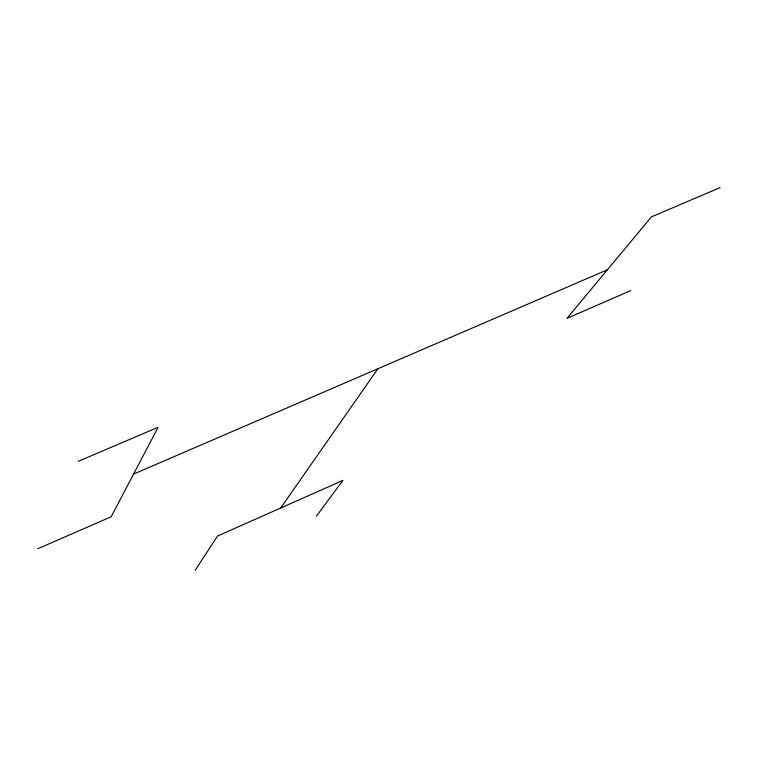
<?xml version="1.0" encoding="UTF-8"?>
<svg xmlns="http://www.w3.org/2000/svg" width="758" height="758" viewBox="0 0 758 758"><rect width="100%" height="100%" fill="white"/><g stroke="black" fill="none" stroke-linecap="round" stroke-linejoin="round"><path stroke-width="1.14" d="M195.138 570.395L217.47 536.058L342.948 480.373L316.361 516.207M280.725 507.983L377.901 368.729M37.9 548.697L111.17 516.795L158.119 427.285L78.301 461.328M630.76 290.579L566.937 318.369L651.444 216.883L720.1 187.605M133.588 474.072L607.395 269.791"/></g></svg>
